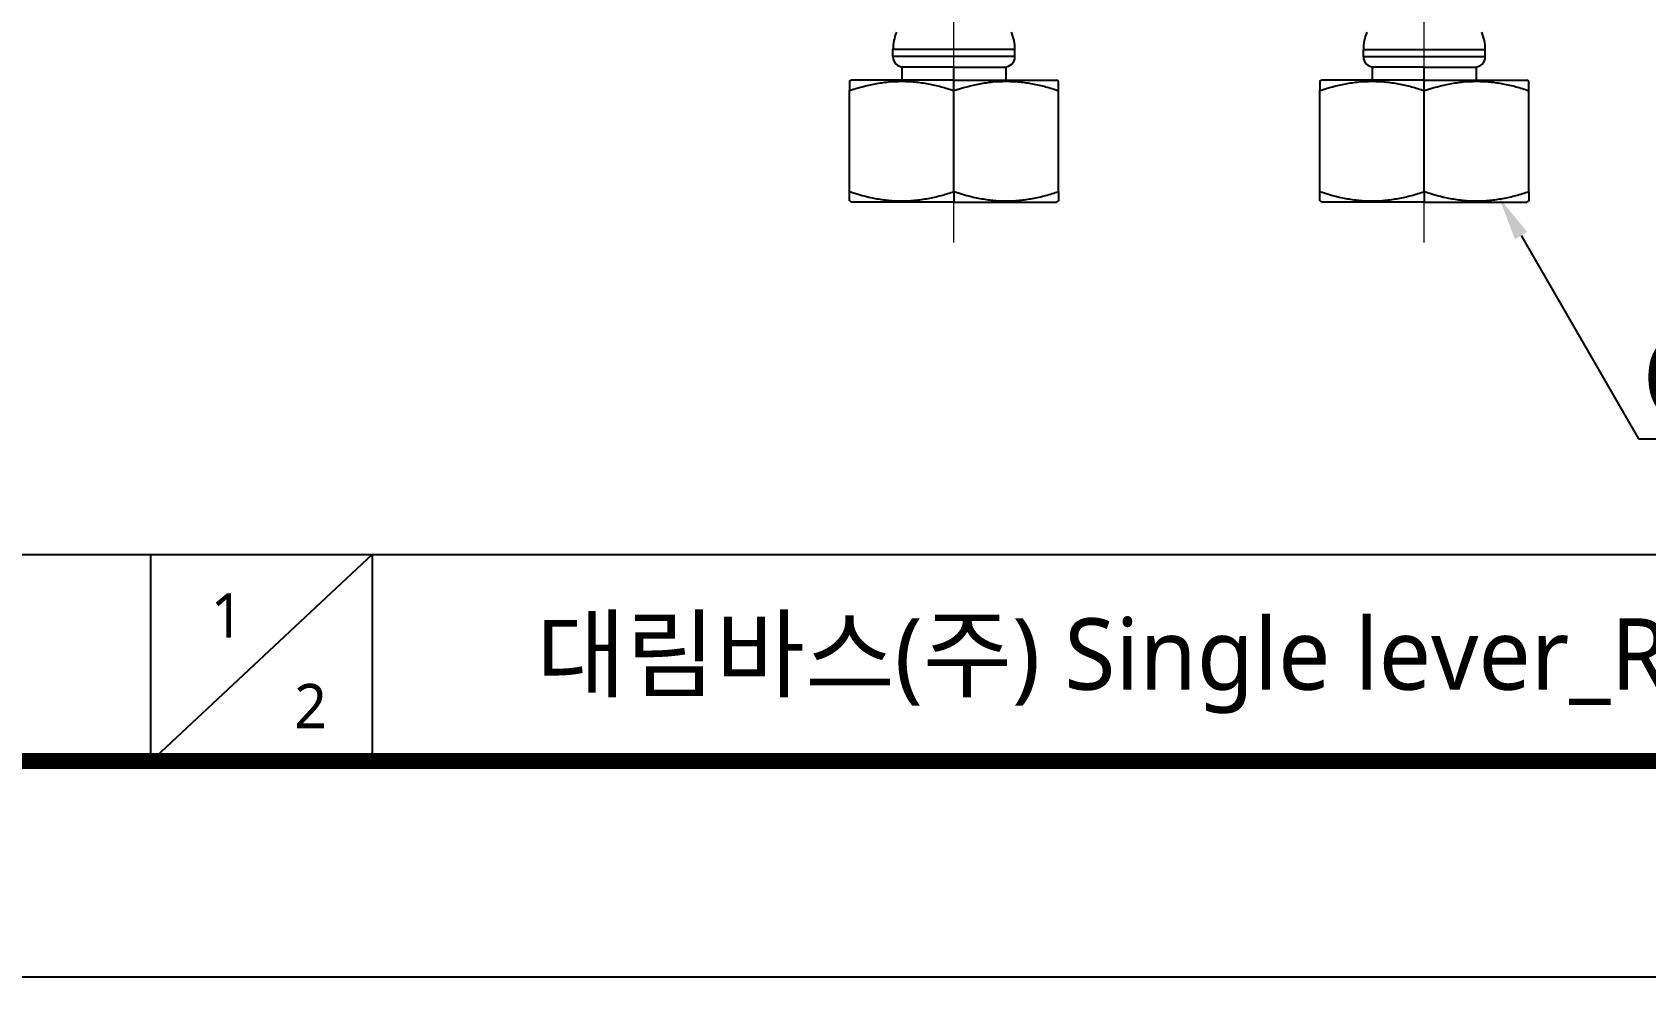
# Model space of a CAD drawing. Extents: x 2474 to 3264, y 0 to 579.
# Drawn here: x 2570.6 to 2755.8, y 0 to 108.5 of the extents above; entities that cross this region are included whole.
import ezdxf
from ezdxf import colors
from ezdxf.entities.mleader import LeaderData, LeaderLine
from ezdxf.math import Vec2, Vec3

# ---------------------------------------------------------------- set-up
doc = ezdxf.new("R2010")
doc.units = 0
doc.header["$LTSCALE"] = 10
doc.header["$MEASUREMENT"] = 0
doc.linetypes.add('CENTER', pattern=[2, 1.25, -0.25, 0.25, -0.25])
doc.layers.get('0').update_dxf_attribs({"linetype": 'CONTINUOUS'})
doc.layers.add('1', color=7, linetype='CONTINUOUS')
doc.layers.add('BODY', color=7, linetype='CONTINUOUS')
doc.styles.add('Daelim Dimension', font='NanumGothic.ttf')
doc.styles.get("Standard").update_dxf_attribs({"font": 'GulimChe.ttf'})

msp = doc.modelspace()

# ---------------------------------------------------------------- linework, layer by layer
at = {"color": 5}
msp.add_line((2486.67, 48.49), (3122.69, 48.49), dxfattribs=at)
at = {"color": 5, "ltscale": 40}
for p, q in [((2584.17, 48.49), (2584.17, 24.69)), ((2584.17, 48.49), (2584.17, 24.69)), ((2609.64, 48.49), (2584.17, 24.69)), ((2609.64, 48.49), (2584.17, 24.69)), ((2609.64, 48.49), (2609.64, 24.69)), ((2609.64, 48.49), (2609.64, 24.69))]:
    msp.add_line(p, q, dxfattribs=at)
at = {"ltscale": 0.5}
msp.add_lwpolyline([(2473.97, 0), (3263.85, 0), (3263.85, 578.76), (2473.97, 578.76)], close=True, dxfattribs=at)
at = {"color": 5, "linetype": 'ByBlock', "lineweight": 200, "const_width": 1.82}
msp.add_lwpolyline([(2486.67, 24.78), (3251.07, 24.78), (3251.07, 565.32), (2486.67, 565.32)], close=True, dxfattribs=at)
at = {"layer": '1', "color": 7, "linetype": 'Continuous', "lineweight": -3}
for p, q in [((2683.43, 106.5), (2669.43, 106.5)), ((2669.43, 105.66), (2669.43, 106.5)), ((2683.43, 105.66), (2669.43, 105.66)), ((2683.43, 105.66), (2683.43, 106.5)), ((2723.43, 106.5), (2737.43, 106.5)), ((2723.43, 105.66), (2723.43, 106.5)), ((2723.43, 105.66), (2737.43, 105.66)), ((2737.43, 105.66), (2737.43, 106.5)), ((2676.43, 104.46), (2670.43, 104.46)), ((2670.43, 104.46), (2670.43, 102.96)), ((2676.43, 104.46), (2682.43, 104.46)), ((2676.43, 102.96), (2676.43, 104.46)), ((2682.43, 102.96), (2682.43, 104.46)), ((2730.43, 104.46), (2724.43, 104.46)), ((2724.43, 104.46), (2724.43, 102.96)), ((2730.43, 104.46), (2736.43, 104.46)), ((2730.43, 102.96), (2730.43, 104.46)), ((2736.43, 102.96), (2736.43, 104.46)), ((2664.66, 102.96), (2664.43, 102.83)), ((2676.43, 102.96), (2664.66, 102.96)), ((2676.43, 102.96), (2688.21, 102.96)), ((2676.43, 101.76), (2676.43, 102.96)), ((2688.44, 102.83), (2688.21, 102.96)), ((2718.66, 102.96), (2718.43, 102.83)), ((2730.43, 102.96), (2718.66, 102.96)), ((2730.43, 101.76), (2730.43, 102.96)), ((2730.43, 102.96), (2742.21, 102.96)), ((2742.44, 102.83), (2742.21, 102.96)), ((2664.43, 90.16), (2664.43, 101.76)), ((2676.43, 90.16), (2676.43, 101.76)), ((2688.43, 90.16), (2688.43, 101.76)), ((2718.43, 90.16), (2718.43, 101.76)), ((2730.43, 90.16), (2730.43, 101.76)), ((2742.43, 90.16), (2742.43, 101.76)), ((2664.43, 89.09), (2664.66, 88.96)), ((2676.43, 88.96), (2664.66, 88.96)), ((2676.43, 90.16), (2676.43, 88.96)), ((2676.43, 88.96), (2688.21, 88.96)), ((2688.21, 88.96), (2688.44, 89.09)), ((2718.43, 89.09), (2718.66, 88.96)), ((2730.43, 88.96), (2718.66, 88.96)), ((2730.43, 90.16), (2730.43, 88.96)), ((2730.43, 88.96), (2742.21, 88.96)), ((2742.21, 88.96), (2742.44, 89.09))]:
    msp.add_line(p, q, dxfattribs=at)
for centre, radius, start, end in [((2674.43, 106.5), 5, 156.9261, 180), ((2678.43, 106.5), 5, 0, 23.0739), ((2728.43, 106.5), 5, 156.9261, 180), ((2732.43, 106.5), 5, 0, 23.0739), ((2670.63, 105.66), 1.2, 180, 270), ((2682.23, 105.66), 1.2, 270, 0), ((2724.63, 105.66), 1.2, 180, 270), ((2736.23, 105.66), 1.2, 270, 0)]:
    msp.add_arc(centre, radius, start, end, dxfattribs=at)
for points, knots in [([(2664.43, 102.83), (2664.43, 102.83), (2664.43, 102.83), (2664.43, 102.83), (2664.43, 102.82), (2664.43, 102.82), (2664.43, 102.81), (2664.43, 102.78), (2664.43, 102.71), (2664.43, 102.64), (2664.43, 102.45), (2664.43, 102.34), (2664.43, 102.07), (2664.43, 101.92), (2664.43, 101.76)], [0, 0, 0, 0, 0.060313, 0.060313, 0.091636, 0.091636, 0.122959, 0.24825, 0.24825, 0.498834, 0.498834, 0.749417, 0.749417, 1, 1, 1, 1]), ([(2664.43, 101.76), (2665.41, 102.09), (2666.4, 102.36), (2667.9, 102.64), (2668.4, 102.71), (2669.41, 102.81), (2669.91, 102.83), (2670.55, 102.83), (2670.68, 102.83), (2670.87, 102.83), (2670.93, 102.82), (2671.06, 102.82), (2671.38, 102.81), (2671.7, 102.78), (2672.46, 102.71), (2672.96, 102.64), (2673.96, 102.45), (2674.46, 102.34), (2675.45, 102.07), (2675.94, 101.93), (2676.43, 101.76)], [0, 0, 0, 0, 0.25, 0.25, 0.375, 0.375, 0.5, 0.5, 0.53125, 0.53125, 0.546875, 0.546875, 0.5625, 0.625, 0.625, 0.75, 0.75, 0.875, 0.875, 1, 1, 1, 1]), ([(2676.43, 101.76), (2677.41, 102.09), (2678.4, 102.36), (2679.9, 102.64), (2680.4, 102.71), (2681.41, 102.81), (2681.91, 102.83), (2682.55, 102.83), (2682.68, 102.83), (2682.87, 102.83), (2682.93, 102.82), (2683.06, 102.82), (2683.38, 102.81), (2683.7, 102.78), (2684.46, 102.71), (2684.96, 102.64), (2685.96, 102.45), (2686.46, 102.34), (2687.45, 102.07), (2687.94, 101.92), (2688.43, 101.76)], [0, 0, 0, 0, 0.25, 0.25, 0.375, 0.375, 0.5, 0.5, 0.53125, 0.53125, 0.546875, 0.546875, 0.5625, 0.625, 0.625, 0.75, 0.75, 0.875, 0.875, 1, 1, 1, 1]), ([(2688.43, 101.76), (2688.43, 102.09), (2688.43, 102.36), (2688.43, 102.64), (2688.43, 102.71), (2688.43, 102.81), (2688.43, 102.83), (2688.43, 102.83), (2688.43, 102.83), (2688.43, 102.83)], [0, 0, 0, 0, 0.498674, 0.498674, 0.748011, 0.748011, 0.997349, 0.997349, 1, 1, 1, 1]), ([(2718.43, 102.83), (2718.43, 102.83), (2718.43, 102.83), (2718.43, 102.83), (2718.43, 102.82), (2718.43, 102.82), (2718.43, 102.81), (2718.43, 102.78), (2718.43, 102.71), (2718.43, 102.64), (2718.43, 102.45), (2718.43, 102.34), (2718.43, 102.07), (2718.43, 101.92), (2718.43, 101.76)], [0, 0, 0, 0, 0.060313, 0.060313, 0.091636, 0.091636, 0.122959, 0.24825, 0.24825, 0.498834, 0.498834, 0.749417, 0.749417, 1, 1, 1, 1]), ([(2718.43, 101.76), (2719.41, 102.09), (2720.4, 102.36), (2721.9, 102.64), (2722.4, 102.71), (2723.41, 102.81), (2723.91, 102.83), (2724.55, 102.83), (2724.68, 102.83), (2724.87, 102.83), (2724.93, 102.82), (2725.06, 102.82), (2725.38, 102.81), (2725.7, 102.78), (2726.46, 102.71), (2726.96, 102.64), (2727.96, 102.45), (2728.46, 102.34), (2729.45, 102.07), (2729.94, 101.93), (2730.43, 101.76)], [0, 0, 0, 0, 0.25, 0.25, 0.375, 0.375, 0.5, 0.5, 0.53125, 0.53125, 0.546875, 0.546875, 0.5625, 0.625, 0.625, 0.75, 0.75, 0.875, 0.875, 1, 1, 1, 1]), ([(2730.43, 101.76), (2731.41, 102.09), (2732.4, 102.36), (2733.9, 102.64), (2734.4, 102.71), (2735.41, 102.81), (2735.91, 102.83), (2736.55, 102.83), (2736.68, 102.83), (2736.87, 102.83), (2736.93, 102.82), (2737.06, 102.82), (2737.38, 102.81), (2737.7, 102.78), (2738.46, 102.71), (2738.96, 102.64), (2739.96, 102.45), (2740.46, 102.34), (2741.45, 102.07), (2741.94, 101.92), (2742.43, 101.76)], [0, 0, 0, 0, 0.25, 0.25, 0.375, 0.375, 0.5, 0.5, 0.53125, 0.53125, 0.546875, 0.546875, 0.5625, 0.625, 0.625, 0.75, 0.75, 0.875, 0.875, 1, 1, 1, 1]), ([(2742.43, 101.76), (2742.43, 102.09), (2742.43, 102.36), (2742.43, 102.64), (2742.43, 102.71), (2742.43, 102.81), (2742.43, 102.83), (2742.43, 102.83), (2742.43, 102.83), (2742.43, 102.83)], [0, 0, 0, 0, 0.498674, 0.498674, 0.748011, 0.748011, 0.997349, 0.997349, 1, 1, 1, 1]), ([(2664.43, 89.09), (2664.43, 89.09), (2664.43, 89.09), (2664.43, 89.1), (2664.43, 89.1), (2664.43, 89.1), (2664.43, 89.12), (2664.43, 89.14), (2664.43, 89.21), (2664.43, 89.29), (2664.43, 89.47), (2664.43, 89.59), (2664.43, 89.85), (2664.43, 90), (2664.43, 90.16)], [0, 0, 0, 0, 0.060313, 0.060313, 0.091636, 0.091636, 0.122959, 0.24825, 0.24825, 0.498834, 0.498834, 0.749417, 0.749417, 1, 1, 1, 1]), ([(2664.43, 90.16), (2665.41, 89.84), (2666.4, 89.57), (2667.9, 89.29), (2668.4, 89.22), (2669.41, 89.12), (2669.91, 89.09), (2670.55, 89.09), (2670.68, 89.09), (2670.87, 89.1), (2670.93, 89.1), (2671.06, 89.1), (2671.38, 89.12), (2671.7, 89.14), (2672.46, 89.21), (2672.96, 89.29), (2673.96, 89.47), (2674.46, 89.59), (2675.45, 89.85), (2675.94, 90), (2676.43, 90.16)], [0, 0, 0, 0, 0.25, 0.25, 0.375, 0.375, 0.5, 0.5, 0.53125, 0.53125, 0.546875, 0.546875, 0.5625, 0.625, 0.625, 0.75, 0.75, 0.875, 0.875, 1, 1, 1, 1]), ([(2676.43, 90.16), (2677.41, 89.84), (2678.4, 89.57), (2679.9, 89.29), (2680.4, 89.21), (2681.41, 89.12), (2681.91, 89.09), (2682.55, 89.09), (2682.68, 89.09), (2682.87, 89.1), (2682.93, 89.1), (2683.06, 89.1), (2683.38, 89.12), (2683.7, 89.14), (2684.46, 89.21), (2684.96, 89.29), (2685.96, 89.47), (2686.46, 89.59), (2687.45, 89.85), (2687.94, 90), (2688.43, 90.16)], [0, 0, 0, 0, 0.25, 0.25, 0.375, 0.375, 0.5, 0.5, 0.53125, 0.53125, 0.546875, 0.546875, 0.5625, 0.625, 0.625, 0.75, 0.75, 0.875, 0.875, 1, 1, 1, 1]), ([(2688.43, 90.16), (2688.43, 89.84), (2688.43, 89.57), (2688.43, 89.29), (2688.43, 89.21), (2688.43, 89.12), (2688.43, 89.09), (2688.43, 89.09), (2688.43, 89.09), (2688.43, 89.09)], [0, 0, 0, 0, 0.498674, 0.498674, 0.748011, 0.748011, 0.997349, 0.997349, 1, 1, 1, 1]), ([(2718.43, 89.09), (2718.43, 89.09), (2718.43, 89.09), (2718.43, 89.1), (2718.43, 89.1), (2718.43, 89.1), (2718.43, 89.12), (2718.43, 89.14), (2718.43, 89.21), (2718.43, 89.29), (2718.43, 89.47), (2718.43, 89.59), (2718.43, 89.85), (2718.43, 90), (2718.43, 90.16)], [0, 0, 0, 0, 0.060313, 0.060313, 0.091636, 0.091636, 0.122959, 0.24825, 0.24825, 0.498834, 0.498834, 0.749417, 0.749417, 1, 1, 1, 1]), ([(2718.43, 90.16), (2719.41, 89.84), (2720.4, 89.57), (2721.9, 89.29), (2722.4, 89.22), (2723.41, 89.12), (2723.91, 89.09), (2724.55, 89.09), (2724.68, 89.09), (2724.87, 89.1), (2724.93, 89.1), (2725.06, 89.1), (2725.38, 89.12), (2725.7, 89.14), (2726.46, 89.21), (2726.96, 89.29), (2727.96, 89.47), (2728.46, 89.59), (2729.45, 89.85), (2729.94, 90), (2730.43, 90.16)], [0, 0, 0, 0, 0.25, 0.25, 0.375, 0.375, 0.5, 0.5, 0.53125, 0.53125, 0.546875, 0.546875, 0.5625, 0.625, 0.625, 0.75, 0.75, 0.875, 0.875, 1, 1, 1, 1]), ([(2730.43, 90.16), (2731.41, 89.84), (2732.4, 89.57), (2733.9, 89.29), (2734.4, 89.21), (2735.41, 89.12), (2735.91, 89.09), (2736.55, 89.09), (2736.68, 89.09), (2736.87, 89.1), (2736.93, 89.1), (2737.06, 89.1), (2737.38, 89.12), (2737.7, 89.14), (2738.46, 89.21), (2738.96, 89.29), (2739.96, 89.47), (2740.46, 89.59), (2741.45, 89.85), (2741.94, 90), (2742.43, 90.16)], [0, 0, 0, 0, 0.25, 0.25, 0.375, 0.375, 0.5, 0.5, 0.53125, 0.53125, 0.546875, 0.546875, 0.5625, 0.625, 0.625, 0.75, 0.75, 0.875, 0.875, 1, 1, 1, 1]), ([(2742.43, 90.16), (2742.43, 89.84), (2742.43, 89.57), (2742.43, 89.29), (2742.43, 89.21), (2742.43, 89.12), (2742.43, 89.09), (2742.43, 89.09), (2742.43, 89.09), (2742.43, 89.09)], [0, 0, 0, 0, 0.498674, 0.498674, 0.748011, 0.748011, 0.997349, 0.997349, 1, 1, 1, 1])]:
    msp.add_open_spline(points, degree=3, knots=knots, dxfattribs=at)
at = {"layer": 'BODY', "color": 1, "linetype": 'CENTER', "lineweight": 5}
for p, q in [((2676.43, 84.33), (2676.43, 122.21)), ((2730.43, 84.33), (2730.43, 122.21))]:
    msp.add_line(p, q, dxfattribs=at)

# ---------------------------------------------------------------- texts
at = {"char_height": 5.1, "width": 7.119, "attachment_point": 1, "style": 'Daelim Dimension'}
for s, insert in [('1', (2591.09, 44.03)), ('2', (2600.67, 33.63))]:
    msp.add_mtext(s, dxfattribs=dict(at, insert=insert))
at = {"color": 2, "insert": (2628.48, 41.16), "char_height": 8.198, "width": 362.8925, "attachment_point": 1, "style": 'Daelim Dimension'}
msp.add_mtext('대림바스(주) Single lever_ROTONDO_원홀세면수전_HFL A20', dxfattribs=at)

# ---------------------------------------------------------------- leaders
at = {"ltscale": 0.5}
ml = msp.add_multileader_mtext('Standard', dxfattribs=at)
ml.set_content('{\\f나눔고딕|b0|i0|c129|p50;G1/2-14TH}', color=256)
ml.set_leader_properties(color=5)
ml.build(insert=Vec2(0, 0))
ml.multileader.update_dxf_attribs({"text_left_attachment_type": 6, "text_right_attachment_type": 6, "dogleg_length": 0.36, "arrow_head_size": 5})
ctx = ml.context
ctx.base_point, ctx.char_height, ctx.arrow_head_size, ctx.landing_gap_size, ctx.plane_origin = Vec3(2755.39, 61.79), 10, 5, 0.09, Vec3(2739.85, 87.89)
ctx.left_attachment, ctx.right_attachment = 6, 6
notes = []
notes.append((ctx, [(0, (1, 1, 0), (2755.03, 61.79), (1, 0), 0.36, [(0, [(2739.03, 89.44)], 0, [])])]))
ctx.mtext.insert, ctx.mtext.flow_direction = Vec3(2755.48, 73.79), 5
for ctx, leaders in notes:
    for number, flags, end, landing, length, lines in leaders:
        leader = LeaderData()
        leader.index, (leader.has_last_leader_line, leader.has_dogleg_vector, leader.attachment_direction) = number, flags
        leader.last_leader_point, leader.dogleg_vector, leader.dogleg_length = Vec3(end), Vec3(landing), length
        for number, points, colour, breaks in lines:
            line = LeaderLine()
            line.index, line.vertices, line.color, line.breaks = number, Vec3.list(points), colors.encode_raw_color(colour), breaks
            leader.lines.append(line)
        ctx.leaders.append(leader)

doc.saveas('drawing.dxf')
